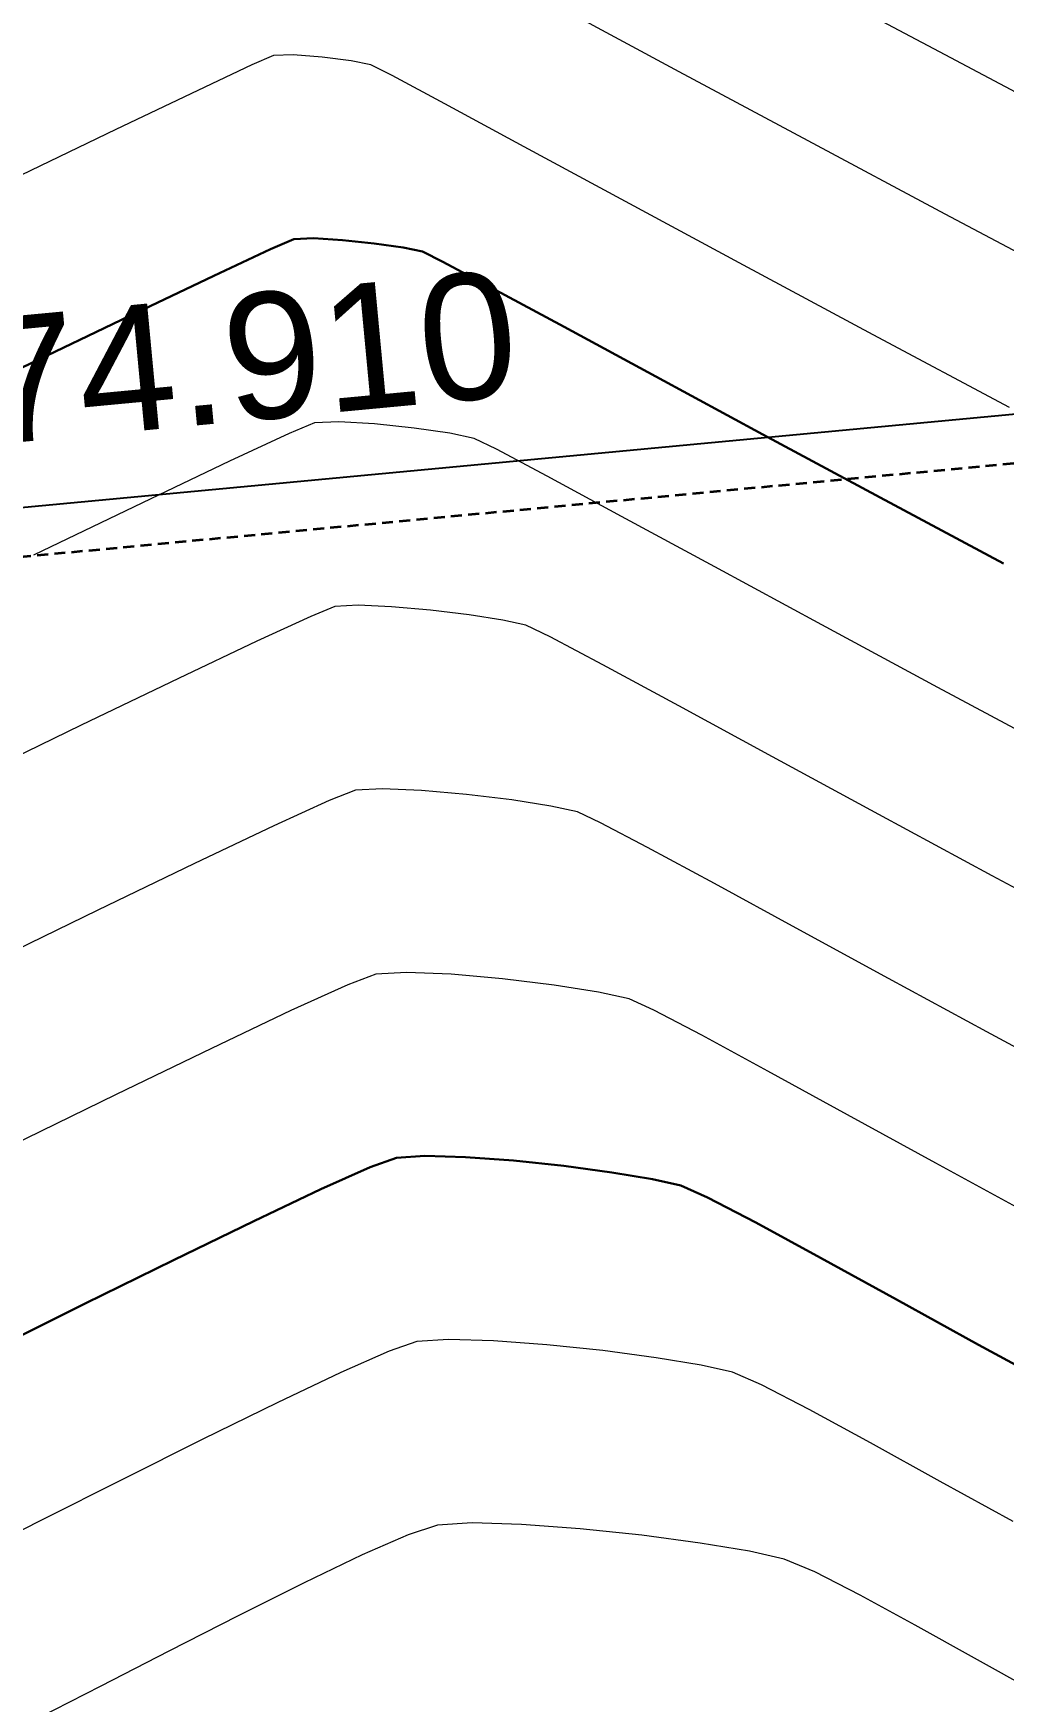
# Model space of a CAD drawing. Header units: millimetres. Extents: x 736950 to 740938, y 8500595 to 8502163.
# Drawn here: x 737851.69 to 737867.09, y 8501202.49 to 8501228.97 of the extents above; entities that cross this region are included whole.
import ezdxf

# ---------------------------------------------------------------- set-up
doc = ezdxf.new("R2010")
doc.units = ezdxf.units.MM
doc.linetypes.add('DASHED', pattern=[0.75, 0.5, -0.25])
for name, color, linetype, lineweight in [('CONT-MJR', 80, 'Continuous', 30), ('CONT-MNR', 96, 'Continuous', 15), ('COTAS', 40, 'Continuous', 5), ('PERIMETRO', 7, 'Continuous', 35), ('pista', 251, 'Continuous', 5)]:
    doc.layers.add(name, color=color, linetype=linetype, lineweight=lineweight)
doc.styles.add('COTAS', font='arial.ttf')
doc.dimstyles.new('Copy of GenDist', dxfattribs={"dimtxt": 2, "dimasz": 2, "dimexe": 0.18, "dimexo": 0.0625, "dimgap": 1, "dimtad": 2, "dimdec": 3, "dimzin": 1, "dimdsep": 46, "dimtxsty": 'COTAS', "dimcen": 0.09, "dimadec": 3, "dimazin": 0, "dimtfac": 1, "dimtdec": 3, "dimtofl": 0, "dimtmove": 0, "dimatfit": 3, "dimfxl": 1, "dimtolj": 1, "dimtzin": 0, "dimarcsym": 0})

# ---------------------------------------------------------------- blocks, each defined once
blk = doc.blocks.new('*D154')
at = {"layer": 'COTAS', "color": 0, "lineweight": -2, "transparency": 16777216}
for p, q in [((737892.6454692353, 8501224.602372762), (737892.5613406893, 8501225.495133976)), ((737819.9893568559, 8501218.475581242), (737890.5870493695, 8501225.128290977)), ((737818.0654194364, 8501217.574389188), (737817.9812908905, 8501218.467150401))]:
    blk.add_line(p, q, dxfattribs=at)
at = {"layer": 'COTAS', "color": 0, "transparency": 16777216}
for points in [[(737890.5557765495, 8501225.460154086), (737890.6183221894, 8501224.79642787), (737892.578228012, 8501225.315927897)], [(737819.9580840359, 8501218.80744435), (737820.0206296758, 8501218.143718135), (737817.9981782131, 8501218.287944322)]]:
    blk.add_solid(points, dxfattribs=at)
at = {"layer": 'Defpoints', "color": 0, "transparency": 16777216}
for p in [(737892.578228012, 8501225.315927897), (737892.651332889, 8501224.54014843), (737818.0712830902, 8501217.512164855)]:
    blk.add_point(p, dxfattribs=at)
at = {"layer": 'COTAS', "color": 0, "transparency": 16777216, "insert": (737855.0985823105, 8501223.81416746), "char_height": 2, "attachment_point": 5, "rotation": 5.383318807571368, "style": 'COTAS'}
blk.add_mtext('\\A1;74.910', dxfattribs=at)

msp = doc.modelspace()

# ---------------------------------------------------------------- hatches: boundary and pattern name
at = {"layer": 'pista'}
h = msp.add_hatch(dxfattribs=at)
h.set_pattern_fill('HONEY', color=256, scale=3, angle=9.94991650582834, style=0)
h.set_pattern_definition([(9.94991650582834, (1479841.21072825, -18.49207214638591), (0.4979252195647159, 0.4170677100899267), [0.375, -0.75]), (129.9499165058283, (1479841.21072825, -18.49207214638591), (-0.6101538418184378, 0.222682034283025), [0.3749999999999999, -0.7499999999999998]), (69.94991650582834, (1479841.21072825, -18.49207214638591), (-0.112228622253722, 0.6397497443729518), [-0.75, 0.375])])
h.paths.add_polyline_path([(737744.7999806425, 8501250.923935566), (737743.4751223363, 8501250.754223157), (737756.465848178, 8501242.026572531), (737763.5739612179, 8501242.006896213), (737770.002546867, 8501243.455222024), (737769.8468594846, 8501244.342704736), (737763.4750639071, 8501242.907173423), (737756.7405500773, 8501242.925815564)])
h.paths.add_polyline_path([(737794.2809870465, 8501256.017245878), (737809.7820272583, 8501263.709828075), (737823.391616501, 8501273.483615467), (737837.0791595323, 8501280.557800073), (737851.5530432165, 8501285.77819753), (737870.8510758049, 8501293.050216693, -0.9976846880626209), (737871.0089264096, 8501292.63424804), (737865.2748787645, 8501289.581801567, 0.7845063948290762), (737866.1540430214, 8501286.121818589), (737883.2588851704, 8501291.348365877), (737897.4188924351, 8501296.516943583), (737903.2981396064, 8501301.44146652, -0.5512150924587264), (737904.1219025984, 8501301.177325813), (737906.855912117, 8501297.98174819, 0.5618964424650519), (737910.2738656431, 8501298.536066804), (737914.22079628, 8501308.558674501), (737925.6412323939, 8501300.72656757, 0.340189525830376), (737928.7023693406, 8501300.894137181), (737936.9171069289, 8501306.117412793, -0.358727273887905), (737938.1716059428, 8501305.962964654), (737943.1732157968, 8501301.051021611, 0.3417074120720416), (737946.0555081918, 8501300.709858142), (737955.8779356404, 8501307.072689936), (737971.8320576148, 8501314.464803053), (737988.5677626224, 8501323.411181662), (738023.1375471824, 8501336.282937778), (738044.4246208373, 8501357.728329657), (738061.4456776979, 8501362.208386911), (738078.9085143938, 8501363.070318012), (738112.0997810266, 8501372.051506756), (738118.6561313582, 8501373.365123207), (738128.3493353954, 8501376.976906104), (738155.2251721952, 8501366.826195797), (738176.6167526407, 8501363.543890122), (738193.8053773039, 8501353.328603027), (738204.7313956148, 8501340.877429372), (738207.705198212, 8501335.751671141), (738214.35685511, 8501331.742925933), (738229.9282901662, 8501313.374534177), (738233.5603594936, 8501308.186787868), (738234.53883727, 8501308.358438132), (738230.6417003467, 8501313.924784988), (738214.9478837823, 8501332.43754055), (738208.3676942562, 8501336.403214611), (738205.4657963786, 8501341.405035153), (738194.387784551, 8501354.029418997), (738176.9261677533, 8501364.406946706), (738155.4549153853, 8501367.70147717), (738128.3514754312, 8501377.93815071), (738118.4090486554, 8501374.233504975), (738111.8936108743, 8501372.928085677), (738078.7671659255, 8501363.964436961), (738061.3074614278, 8501363.102660457), (738043.958527311, 8501358.536303693), (738022.6381405202, 8501337.057350922), (737988.196920163, 8501324.233464561), (737971.4304040315, 8501315.270615296), (737955.4419368334, 8501307.862588815), (737945.5806043665, 8501301.47455489, -0.3391433520832071), (737943.8038299843, 8501301.693147572), (737938.8116631231, 8501306.59581691, 0.3560082385246841), (737936.4342009705, 8501306.876887502), (737928.158540546, 8501301.61487459, -0.3502196171718997), (737926.1502499409, 8501301.468794718), (737914.5128481541, 8501309.44969617, 0.4302069892023044), (737913.4330382891, 8501309.014522241), (737909.4507249827, 8501298.90206584, -0.5704007069138802), (737907.5397775185, 8501298.566836312), (737904.9064502402, 8501301.644734057, 0.4931454261128044), (737902.7202336333, 8501302.131411942), (737896.9620044216, 8501297.308254998), (737882.9728831241, 8501292.20205278), (737866.0373022418, 8501287.027224885, -0.7384715771871906), (737865.6977918843, 8501288.787355538), (737871.5108758068, 8501291.881875956, 0.9119586051647783), (737870.5337161538, 8501293.892406015), (737851.2416702455, 8501286.62264278), (737836.7183275839, 8501281.384406622), (737822.9200107896, 8501274.252970394), (737809.3164408724, 8501264.483505804), (737793.8201376351, 8501256.79327439), (737778.9884914039, 8501246.402265295), (737769.846859484, 8501244.34270474), (737770.0025468671, 8501243.455222024), (737779.3594973255, 8501245.563292695)])
h.paths.add_polyline_path([(738260.5182952256, 8501271.251537092), (738234.538837269, 8501308.358438132), (738233.56035949, 8501308.186787868), (738259.6897886079, 8501270.86568047), (738269.3749442189, 8501234.589470252), (738274.5057655985, 8501215.583008338), (738279.7983711922, 8501189.602392923), (738280.7089290785, 8501189.641305126), (738275.382018582, 8501215.790318219), (738270.2441657205, 8501234.822827347)])

# ---------------------------------------------------------------- linework, layer by layer
at = {"layer": 'CONT-MJR', "extrusion": (0.4240540710340795, -0.9056368725043298, 0), "elevation": -7386132.706267555}
msp.add_lwpolyline([(4273208.407389282, 3605.000000000004), (4273207.412330714, 3605.000000000004)], dxfattribs=at)
at = {"layer": 'CONT-MJR'}
for points, elevation in [([(737855.8238420244, 8501225.704688117), (737855.4543365178, 8501225.545536567)], 3605), ([(737856.1361585323, 8501225.71729195), (737855.8238420244, 8501225.704688117)], 3605), ([(737856.5936309574, 8501225.690190826), (737856.1361585323, 8501225.71729195)], 3605), ([(737857.0993304766, 8501225.636852369), (737856.5936309574, 8501225.690190826)], 3605), ([(737857.8676955085, 8501225.50533392), (737857.5563282678, 8501225.570744196)], 3605), ([(737854.5531747867, 8501225.12357793), (737853.2091437213, 8501224.482471732)], 3605), ([(737860.1124989918, 8501224.312094515), (737858.961643978, 8501224.933177086)], 3605), ([(737859.3106852814, 8501211.07560038), (737858.5484256375, 8501211.132789679)], 3610), ([(737860.8734156629, 8501210.889860366), (737860.1116909253, 8501210.991010169)], 3610), ([(737861.517832587, 8501210.782992296), (737860.8734156629, 8501210.889860366)], 3610), ([(737861.9669147915, 8501210.681247277), (737861.517832587, 8501210.782992296)], 3610), ([(737868.0127721663, 8501207.437498292), (737866.6924323391, 8501208.154489493)], 3610)]:
    msp.add_lwpolyline(points, dxfattribs=dict(at, elevation=elevation))
at = {"layer": 'CONT-MJR', "extrusion": (-0.1431673451404587, -0.9896984951415421, 0), "elevation": -8519287.26165568}
msp.add_lwpolyline([(-486841.3822767258, 3605.000000000013), (-486841.8440312836, 3605.000000000013)], dxfattribs=at)
at = {"layer": 'CONT-MJR', "extrusion": (-0.4464468858960739, -0.8948101352095305, 0), "elevation": -7936397.091141137}
msp.add_lwpolyline([(-3135102.594829152, 3605.00000000001), (-3135102.954798574, 3605.00000000001)], dxfattribs=at)
at = {"layer": 'CONT-MJR', "extrusion": (-0.4704096484819458, -0.8824481642652402, 0), "elevation": -7848986.311064212}
msp.add_lwpolyline([(-3347935.946292402, 3605), (-3347936.82095475, 3605)], dxfattribs=at)
at = {"layer": 'CONT-MJR', "extrusion": (0.4333778419074605, -0.9012123202351554, 0), "elevation": -7341639.009265061}
msp.add_lwpolyline([(4349204.722389837, 3605.000000000003), (4349202.838135179, 3605.000000000003)], dxfattribs=at)
at = {"layer": 'CONT-MJR', "extrusion": (0.4759291095882823, 0.8794836454684674, 0), "elevation": 7827856.855288403}
msp.add_lwpolyline([(3397042.55659554, 3605), (3397044.215679014, 3605)], dxfattribs=at)
at = {"layer": 'CONT-MJR', "extrusion": (0.4754732180054756, 0.8797301966850504, 0), "elevation": 7829616.45741054}
msp.add_lwpolyline([(3392983.071032376, 3605.000000000006), (3392984.999679923, 3605.000000000006)], dxfattribs=at)
at = {"layer": 'CONT-MJR', "extrusion": (-0.474061301155787, -0.8804918413855305, 0), "elevation": -7835049.566974277}
msp.add_lwpolyline([(-3380415.945499107, 3605), (-3380418.06194476, 3605)], dxfattribs=at)
at = {"layer": 'CONT-MJR', "extrusion": (-0.4717775009361858, -0.8817176359869454, 0), "elevation": -7843785.181969495}
msp.add_lwpolyline([(-3360094.160153124, 3605.000000000013), (-3360096.382642079, 3605.000000000013)], dxfattribs=at)
at = {"layer": 'CONT-MJR', "extrusion": (0.407504376991812, -0.9132032537899301, 0), "elevation": -7462653.548599534}
msp.add_lwpolyline([(4138094.125895058, 3610.00000000001), (4138093.269678541, 3610.00000000001)], dxfattribs=at)
at = {"layer": 'CONT-MJR', "extrusion": (0.3392734415047093, -0.9406877972470733, 0), "elevation": -7746650.126745059}
msp.add_lwpolyline([(3578328.655624686, 3610.000000000013), (3578328.212307144, 3610.000000000013)], dxfattribs=at)
at = {"layer": 'CONT-MJR', "extrusion": (0.06671889947987134, -0.9977718118148031, 0), "elevation": -8433039.786231983}
msp.add_lwpolyline([(1303405.268967103, 3610.000000000003), (1303404.817273721, 3610.000000000003)], dxfattribs=at)
at = {"layer": 'CONT-MJR', "extrusion": (-0.02934051312403205, -0.9995694744686927, 0), "elevation": -8519200.292773742}
msp.add_lwpolyline([(488110.9846702641, 3610), (488110.3389055084, 3610)], dxfattribs=at)
at = {"layer": 'CONT-MJR', "extrusion": (-0.1050210167816314, -0.994470002581351, 0), "elevation": -8531690.135346888}
msp.add_lwpolyline([(-159026.0749731172, 3610.000000000006), (-159026.8804329524, 3610.000000000006)], dxfattribs=at)
at = {"layer": 'CONT-MJR', "extrusion": (0.427694407979176, -0.9039233891117887, 0), "elevation": -7368866.123805439}
msp.add_lwpolyline([(4302885.769389717, 3610), (4302884.588068569, 3610)], dxfattribs=at)
at = {"layer": 'CONT-MJR', "extrusion": (-0.4071381979670372, -0.9133665681182741, 0), "elevation": -8065133.416339352}
msp.add_lwpolyline([(-2787228.679307247, 3610.000000000013), (-2787229.144835185, 3610.000000000013)], dxfattribs=at)
at = {"layer": 'CONT-MJR', "extrusion": (-0.4627195528259348, -0.8865047182235224, 0), "elevation": -7877786.567640292}
msp.add_lwpolyline([(-3279556.961044956, 3610), (-3279557.825197239, 3610)], dxfattribs=at)
at = {"layer": 'CONT-MJR', "extrusion": (0.4370277123998624, -0.8994480410754938, 0), "elevation": -7323933.622737323}
msp.add_lwpolyline([(4378926.811279581, 3610), (4378925.393970662, 3610)], dxfattribs=at)
at = {"layer": 'CONT-MJR', "extrusion": (0.4776091140248417, 0.8785724410658496, 0), "elevation": 7821339.071666371}
msp.add_lwpolyline([(3411988.016212143, 3610.00000000001), (3411989.184047551, 3610.00000000001)], dxfattribs=at)
at = {"layer": 'CONT-MJR', "extrusion": (0.4420811158004658, -0.8969750760487247, 0), "elevation": -7299181.755502913}
msp.add_lwpolyline([(4420060.748039205, 3610.000000000009), (4420059.184098929, 3610.000000000009)], dxfattribs=at)
at = {"layer": 'CONT-MJR', "extrusion": (-0.4821861904592367, -0.8760687631290187, 0), "elevation": -7803432.041688859}
msp.add_lwpolyline([(-3452744.700785623, 3610), (-3452746.076312849, 3610)], dxfattribs=at)
at = {"layer": 'CONT-MJR', "extrusion": (-0.4817102314532384, -0.8763305614397272, 0), "elevation": -7805306.450132985}
msp.add_lwpolyline([(-3448503.814884385, 3610.000000000003), (-3448505.301949238, 3610.000000000003)], dxfattribs=at)
at = {"layer": 'CONT-MJR', "extrusion": (0.4448722406165569, -0.8955940428167242, 0), "elevation": -7285381.865183911}
msp.add_lwpolyline([(4442768.1201311, 3610.00000000001), (4442766.4989915, 3610.00000000001)], dxfattribs=at)
at = {"layer": 'CONT-MNR', "extrusion": (0.4700786876919629, 0.8826245109772343, 0), "elevation": 7850247.917926082}
msp.add_lwpolyline([(3344987.636543232, 3602.000000000006), (3344990.318708044, 3602.000000000006)], dxfattribs=at)
at = {"layer": 'CONT-MNR'}
for points, elevation in [([(737861.9421986466, 8501228.359855797), (737860.1037027793, 8501229.35013793)], 3603), ([(737857.0478516523, 8501228.470151246), (737856.732621397, 8501228.532627076)], 3604), ([(737852.9989189404, 8501227.44487683), (737851.3393580003, 8501226.64704616)], 3604), ([(737866.1633766325, 8501226.100995792), (737863.9858661357, 8501227.26325634)], 3603), ([(737865.0186669145, 8501224.186603663), (737862.9597471339, 8501225.291985014)], 3604), ([(737856.5373522509, 8501222.803721724), (737856.1495240147, 8501222.788070545)], 3606), ([(737857.1054321283, 8501222.770068107), (737856.5373522509, 8501222.803721724)], 3606), ([(737855.7472305294, 8501222.619143784), (737854.804009582, 8501222.180143563)], 3606), ([(737862.5054645707, 8501220.499959469), (737861.0256692403, 8501221.30230594)], 3606), ([(737856.0917008637, 8501219.716435352), (737855.2350152757, 8501219.322169857)], 3607), ([(737856.4752060049, 8501219.871452976), (737856.0917008637, 8501219.716435352)], 3607), ([(737857.9923948429, 8501219.813996846), (737857.3759532241, 8501219.868659053)], 3607), ([(737859.1413272179, 8501219.655954449), (737858.6085919663, 8501219.739241144)], 3607), ([(737859.8905349761, 8501219.391342716), (737859.5073832216, 8501219.575699264)], 3607), ([(737860.7279955646, 8501218.947286528), (737859.8905349761, 8501219.391342716)], 3607), ([(737853.9908173718, 8501218.731594272), (737852.4447752829, 8501217.987646379)], 3607), ([(737863.4237387213, 8501217.484844344), (737861.9342388563, 8501218.294722978)], 3607), ([(737856.8008879952, 8501216.954835404), (737856.3864696985, 8501216.792047651)], 3608), ([(737858.5653370738, 8501216.8880155), (737857.848432349, 8501216.95158615)], 3608), ([(737859.2819574568, 8501216.801076664), (737858.5653370738, 8501216.8880155)], 3608), ([(737860.3272270785, 8501216.610881934), (737859.9015139687, 8501216.704216516)], 3608), ([(737855.5033751525, 8501216.388285697), (737854.2444884506, 8501215.79077209)], 3608), ([(737854.2444884506, 8501215.79077209), (737852.7026936865, 8501215.046729388)], 3608), ([(737868.736516449, 8501214.623240765), (737866.9104036478, 8501215.59791096)], 3607), ([(737857.6135611393, 8501214.065018222), (737857.1265699852, 8501214.038217835)], 3609), ([(737859.9553229474, 8501213.862912184), (737859.1382793045, 8501213.962034151)], 3609), ([(737861.5403207799, 8501213.466204507), (737861.147070935, 8501213.646064606)], 3609), ([(737854.5168265224, 8501212.858717155), (737853.0003760088, 8501212.123349058)], 3609), ([(737863.3499389618, 8501212.497010628), (737862.3001565342, 8501213.067105902)], 3609), ([(737867.4725739198, 8501210.243163187), (737866.0127868906, 8501211.036797432)], 3609), ([(737857.7779339659, 8501208.204982692), (737857.3360466899, 8501208.052279122)], 3611), ([(737858.2779517707, 8501208.238417828), (737857.7779339659, 8501208.204982692)], 3611), ([(737862.288521211, 8501207.829311684), (737861.5735682839, 8501207.94787722)], 3611), ([(737856.5703103316, 8501207.713642858), (737855.5581010947, 8501207.232473286)], 3611), ([(737863.2450351054, 8501207.51838975), (737862.7867586481, 8501207.71642995)], 3611), ([(737864.9768989374, 8501206.596664678), (737864.0028118494, 8501207.126491604)], 3611), ([(737853.103768799, 8501206.016131768), (737851.8163981471, 8501205.367758604)], 3611), ([(737867.2412443782, 8501205.346941145), (737866.0841064279, 8501205.984838134)], 3611), ([(737851.8163981471, 8501205.367758604), (737850.5920594309, 8501204.750449685)], 3611), ([(737858.103615956, 8501205.288365122), (737857.6379488484, 8501205.135519551)], 3612), ([(737858.6529646411, 8501205.325098911), (737858.103615956, 8501205.288365122)], 3612), ([(737859.4397575823, 8501205.30200406), (737858.6529646411, 8501205.325098911)], 3612), ([(737860.3688866749, 8501205.232295213), (737859.4397575823, 8501205.30200406)], 3612), ([(737857.6379488484, 8501205.135519551), (737856.9083708547, 8501204.816170283)], 3612), ([(737862.273720905, 8501205.005894076), (737861.3452438172, 8501205.129187003)], 3612), ([(737863.6066025046, 8501204.751612622), (737863.0592098352, 8501204.875631068)], 3612), ([(737855.9851946377, 8501204.373308176), (737854.9387328587, 8501203.849924093)], 3612), ([(737864.8148430799, 8501204.180130923), (737864.0953335707, 8501204.548295667)], 3612)]:
    msp.add_lwpolyline(points, dxfattribs=dict(at, elevation=elevation))
at = {"layer": 'CONT-MNR', "extrusion": (0.4262997222405205, -0.9045819735201754, 0), "elevation": -7375510.578678252}
msp.add_lwpolyline([(4291521.811652692, 3604.000000000013), (4291520.861070609, 3604.000000000013)], dxfattribs=at)
at = {"layer": 'CONT-MNR', "extrusion": (0.4042605865103155, -0.9146438531987933, 0), "elevation": -7477310.606668863}
msp.add_lwpolyline([(4111586.664448328, 3604), (4111586.293328004, 3604)], dxfattribs=at)
at = {"layer": 'CONT-MNR', "extrusion": (0.02164429959731667, -0.9997657347073571, 0), "elevation": -8483266.713033192}
msp.add_lwpolyline([(921686.0995984334, 3604.00000000001), (921685.7834506546, 3604.00000000001)], dxfattribs=at)
at = {"layer": 'CONT-MNR', "extrusion": (-0.07858246927419374, -0.9969076163430444, 0), "elevation": -8532922.099525569}
msp.add_lwpolyline([(67527.00426749466, 3604.000000000013), (67526.54350825108, 3604.000000000013)], dxfattribs=at)
at = {"layer": 'CONT-MNR', "extrusion": (-0.1281437438628685, -0.9917556054335199, 0), "elevation": -8525692.774456816}
msp.add_lwpolyline([(-357605.7010205413, 3604.00000000001), (-357606.1638898653, 3604.00000000001)], dxfattribs=at)
at = {"layer": 'CONT-MNR', "extrusion": (-0.4549524519100152, -0.8905157306308886, 0), "elevation": -7906167.555436048}
msp.add_lwpolyline([(-3210581.053648821, 3604.00000000001), (-3210581.428673774, 3604.00000000001)], dxfattribs=at)
at = {"layer": 'CONT-MNR', "extrusion": (-0.467530056400871, -0.8839771752493379, 0), "elevation": -7859866.677370263}
msp.add_lwpolyline([(-3322320.298746798, 3602.000000000013), (-3322323.054053368, 3602.000000000013)], dxfattribs=at)
at = {"layer": 'CONT-MNR', "extrusion": (-0.4722866987151098, -0.881444992167284, 0), "elevation": -7841845.338874978}
msp.add_lwpolyline([(-3364635.404455674, 3604.00000000001), (-3364636.354473283, 3604.00000000001)], dxfattribs=at)
at = {"layer": 'CONT-MNR', "extrusion": (-0.4728168308873977, -0.8811607369995544, 0), "elevation": -7839822.192114831}
msp.add_lwpolyline([(-3369346.559675176, 3603.000000000003), (-3369348.878965407, 3603.000000000003)], dxfattribs=at)
at = {"layer": 'CONT-MNR', "extrusion": (0.4311540378313211, -0.9022783360259448, 0), "elevation": -7352345.053331709}
msp.add_lwpolyline([(4331088.756184468, 3604.000000000003), (4331087.315477425, 3604.000000000003)], dxfattribs=at)
at = {"layer": 'CONT-MNR', "extrusion": (-0.4751093544909337, -0.879926759040324, 0), "elevation": -7831021.212896152}
msp.add_lwpolyline([(-3389750.251391859, 3604.00000000001), (-3389751.685141873, 3604.00000000001)], dxfattribs=at)
at = {"layer": 'CONT-MNR', "extrusion": (0.4753966055126626, 0.8797715996024411, 0), "elevation": 7829914.118156947}
msp.add_lwpolyline([(3392304.897304883, 3604), (3392306.723444573, 3604)], dxfattribs=at)
at = {"layer": 'CONT-MNR', "extrusion": (-0.4745896008694581, -0.8802071976225646, 0), "elevation": -7833021.778178951}
msp.add_lwpolyline([(-3385120.830195996, 3604), (-3385122.957377828, 3604)], dxfattribs=at)
at = {"layer": 'CONT-MNR', "extrusion": (-0.4683097158281637, -0.8835643779945775, 0), "elevation": -7856930.445407751}
msp.add_lwpolyline([(-3329251.986647066, 3603.000000000013), (-3329254.521861192, 3603.000000000013)], dxfattribs=at)
at = {"layer": 'CONT-MNR', "extrusion": (-0.4706926548666861, -0.8822972428011723, 0), "elevation": -7847914.304844639}
msp.add_lwpolyline([(-3350445.055227176, 3604), (-3350447.510480109, 3604)], dxfattribs=at)
at = {"layer": 'CONT-MNR', "extrusion": (0.3871613693708373, -0.9220119706744041, 0), "elevation": -7552559.778722673}
msp.add_lwpolyline([(3971657.258452827, 3606.00000000001), (3971656.822131502, 3606.00000000001)], dxfattribs=at)
at = {"layer": 'CONT-MNR', "extrusion": (-0.1048927580009102, -0.9944835389884352, 0), "elevation": -8531721.972905757}
msp.add_lwpolyline([(-157929.3258040081, 3606), (-157929.9572546758, 3606)], dxfattribs=at)
at = {"layer": 'CONT-MNR', "extrusion": (-0.1431673442447839, -0.9896984952711081, 0), "elevation": -8519284.450069873}
msp.add_lwpolyline([(-486840.2154744033, 3606), (-486840.788871746, 3606)], dxfattribs=at)
at = {"layer": 'CONT-MNR', "extrusion": (-0.2055869406516559, -0.9786388556732727, 0), "elevation": -8471320.809079453}
msp.add_lwpolyline([(-1025643.152281597, 3606.00000000001), (-1025643.547370605, 3606.00000000001)], dxfattribs=at)
at = {"layer": 'CONT-MNR', "extrusion": (-0.4399168480483487, -0.8980385107573096, 0), "elevation": -7959021.698029413}
msp.add_lwpolyline([(-3077205.116391199, 3606.000000000013), (-3077205.507674444, 3606.000000000013)], dxfattribs=at)
at = {"layer": 'CONT-MNR', "extrusion": (-0.469314451601913, -0.883031112428999, 0), "elevation": -7853131.755174296}
msp.add_lwpolyline([(-3338193.113828909, 3606.000000000006), (-3338194.025804974, 3606.000000000006)], dxfattribs=at)
at = {"layer": 'CONT-MNR', "extrusion": (-0.4301474475096633, 0.9027586462620681, 0), "elevation": 7357165.466342011}
msp.add_lwpolyline([(-4322883.825506944, 3606.000000000011), (-4322882.290359085, 3606.000000000011)], dxfattribs=at)
at = {"layer": 'CONT-MNR', "extrusion": (0.4752053260514601, 0.8798749332105816, 0), "elevation": 7830647.01485863}
msp.add_lwpolyline([(3390600.220118498, 3606), (3390601.562853889, 3606)], dxfattribs=at)
at = {"layer": 'CONT-MNR', "extrusion": (0.433760645010018, -0.9010281365420799, 0), "elevation": -7339788.009744156}
msp.add_lwpolyline([(4352322.020192382, 3606.000000000006), (4352320.099903123, 3606.000000000006)], dxfattribs=at)
at = {"layer": 'CONT-MNR', "extrusion": (0.476196512518519, 0.8793388888620816, 0), "elevation": 7826821.340226321}
msp.add_lwpolyline([(3399418.424850269, 3606.000000000013), (3399420.358543435, 3606.000000000013)], dxfattribs=at)
at = {"layer": 'CONT-MNR', "extrusion": (0.05494944877966355, -0.998489137686941, 0), "elevation": -8447830.8921431}
msp.add_lwpolyline([(1203879.389390462, 3607.000000000006), (1203879.021556234, 3607.000000000006)], dxfattribs=at)
at = {"layer": 'CONT-MNR', "extrusion": (-0.04308564773837211, -0.9990713823140791, 0), "elevation": -8525116.548518594}
msp.add_lwpolyline([(370891.6239367322, 3607.000000000001), (370891.0899721456, 3607.000000000001)], dxfattribs=at)
at = {"layer": 'CONT-MNR', "extrusion": (-0.120434795126223, -0.9927212398870615, 0), "elevation": -8528205.250449726}
msp.add_lwpolyline([(-291354.744835751, 3607), (-291355.3655509115, 3607)], dxfattribs=at)
at = {"layer": 'CONT-MNR', "extrusion": (-0.2141563461269464, -0.9767993956865225, 0), "elevation": -8462003.4401977}
msp.add_lwpolyline([(-1099849.401041138, 3607), (-1099849.775791579, 3607)], dxfattribs=at)
at = {"layer": 'CONT-MNR', "extrusion": (0.4744753221656096, 0.8802688047726336, 0), "elevation": 7833456.754819219}
msp.add_lwpolyline([(3384097.96218833, 3606.000000000006), (3384100.056057853, 3606.000000000006)], dxfattribs=at)
at = {"layer": 'CONT-MNR', "extrusion": (0.4288089178920559, -0.9033952135894036, 0), "elevation": -7363561.940434113}
msp.add_lwpolyline([(4311973.545937375, 3607), (4311972.16869087, 3607)], dxfattribs=at)
at = {"layer": 'CONT-MNR', "extrusion": (-0.4758218029230774, -0.8795417055848075, 0), "elevation": -7828266.834347261}
msp.add_lwpolyline([(-3396084.671911188, 3607.00000000001), (-3396086.043356437, 3607.00000000001)], dxfattribs=at)
at = {"layer": 'CONT-MNR', "extrusion": (-0.4715458915159256, -0.8818415232877453, 0), "elevation": -7844665.251270575}
msp.add_lwpolyline([(-3358031.612443519, 3606.000000000013), (-3358033.776306916, 3606.000000000013)], dxfattribs=at)
at = {"layer": 'CONT-MNR', "extrusion": (0.4362626037228697, -0.8998193933189829, 0), "elevation": -7327663.38339544}
msp.add_lwpolyline([(4372697.433322928, 3607), (4372695.474909767, 3607)], dxfattribs=at)
at = {"layer": 'CONT-MNR', "extrusion": (0.4771226028164447, 0.8788367435887404, 0), "elevation": 7823233.608177548}
msp.add_lwpolyline([(3407659.605100852, 3607.000000000013), (3407661.524945829, 3607.000000000013)], dxfattribs=at)
at = {"layer": 'CONT-MNR', "extrusion": (0.05494945174803149, -0.998489137523584, 0), "elevation": -8447827.958457118}
msp.add_lwpolyline([(1203879.639374977, 3608.000000000003), (1203879.21159384, 3608.000000000003)], dxfattribs=at)
at = {"layer": 'CONT-MNR', "extrusion": (-0.04308565009539028, -0.9990713822124312, 0), "elevation": -8525113.655386627}
msp.add_lwpolyline([(370892.2015485565, 3608.00000000001), (370891.5805623612, 3608.00000000001)], dxfattribs=at)
at = {"layer": 'CONT-MNR', "extrusion": (0.1544616294717739, 0.9879987879653116, 0), "elevation": 8513162.842706123}
msp.add_lwpolyline([(584107.0962419424, 3608.000000000013), (584107.723324201, 3608.000000000013)], dxfattribs=at)
at = {"layer": 'CONT-MNR', "extrusion": (0.41581222613411, -0.9094504893601387, 0), "elevation": -7424626.065059132}
msp.add_lwpolyline([(4205953.730902381, 3608), (4205952.759882457, 3608)], dxfattribs=at)
at = {"layer": 'CONT-MNR', "extrusion": (-0.4231253560213412, -0.9060711523339728, 0), "elevation": -8014914.544514491}
msp.add_lwpolyline([(-2928525.946181322, 3608), (-2928526.348141798, 3608)], dxfattribs=at)
at = {"layer": 'CONT-MNR', "extrusion": (-0.4748600699052837, -0.880061312642221, 0), "elevation": -7831974.490807123}
msp.add_lwpolyline([(-3387519.711378792, 3607.00000000001), (-3387521.756048403, 3607.00000000001)], dxfattribs=at)
at = {"layer": 'CONT-MNR', "extrusion": (0.4658012703635747, 0.8848893583537324, 0), "elevation": 7866332.408948033}
msp.add_lwpolyline([(3306951.498745544, 3608.000000000013), (3306952.343965814, 3608.000000000013)], dxfattribs=at)
at = {"layer": 'CONT-MNR', "extrusion": (-0.4758424266259262, -0.879530548089576, 0), "elevation": -7828184.987149597}
msp.add_lwpolyline([(-3396266.392427695, 3608.000000000004), (-3396267.596949218, 3608.000000000004)], dxfattribs=at)
at = {"layer": 'CONT-MNR', "extrusion": (0.4788988801089773, 0.8778700716110371, 0), "elevation": 7816324.161220519}
msp.add_lwpolyline([(3423473.686059476, 3608.000000000003), (3423475.165396777, 3608.000000000003)], dxfattribs=at)
at = {"layer": 'CONT-MNR', "extrusion": (0.4378194991509156, -0.8990628933301837, 0), "elevation": -7320080.695994119}
msp.add_lwpolyline([(4385373.699668568, 3608.000000000003), (4385371.773419863, 3608.000000000003)], dxfattribs=at)
at = {"layer": 'CONT-MNR', "extrusion": (-0.4789039980165423, -0.8778672796520963, 0), "elevation": -7816304.202496657}
msp.add_lwpolyline([(-3423517.58498011, 3608.000000000013), (-3423519.254576263, 3608.000000000013)], dxfattribs=at)
at = {"layer": 'CONT-MNR', "extrusion": (0.3561544551966912, -0.9344270993734867, 0), "elevation": -7680973.67195853}
msp.add_lwpolyline([(3717218.948824784, 3609.000000000004), (3717218.470589544, 3609.000000000004)], dxfattribs=at)
at = {"layer": 'CONT-MNR', "extrusion": (-0.04308564927079619, -0.9990713822479923, 0), "elevation": -8525110.761073515}
msp.add_lwpolyline([(370892.8063092004, 3609), (370892.0983013976, 3609)], dxfattribs=at)
at = {"layer": 'CONT-MNR', "extrusion": (-0.08832720021960838, -0.9960915147220988, 0), "elevation": -8533160.124259925}
msp.add_lwpolyline([(-15913.20103414566, 3609.000000000006), (-15914.02160918142, 3609.000000000006)], dxfattribs=at)
at = {"layer": 'CONT-MNR', "extrusion": (-0.4768401972443309, -0.8789900035222175, 0), "elevation": -7824325.911441373}
msp.add_lwpolyline([(-3405142.578793039, 3608.000000000013), (-3405144.354088701, 3608.000000000013)], dxfattribs=at)
at = {"layer": 'CONT-MNR', "extrusion": (-0.4137038325637257, 0.9104115217428244, 0), "elevation": 7434348.917856807}
msp.add_lwpolyline([(-4188737.981179246, 3609.000000000011), (-4188736.989131912, 3609.000000000011)], dxfattribs=at)
at = {"layer": 'CONT-MNR', "extrusion": (-0.1544616273038111, -0.9879987883042461, 0), "elevation": -8513160.045093998}
msp.add_lwpolyline([(-584105.8705677008, 3609), (-584106.5855258367, 3609)], dxfattribs=at)
at = {"layer": 'CONT-MNR', "extrusion": (-0.214156346539661, -0.9767993955960379, 0), "elevation": -8461997.99881898}
msp.add_lwpolyline([(-1099846.533101619, 3609.00000000001), (-1099847.030000182, 3609.00000000001)], dxfattribs=at)
at = {"layer": 'CONT-MNR', "extrusion": (0.4292940708046096, -0.9031647694479712, 0), "elevation": -7361239.382381384}
msp.add_lwpolyline([(4315925.874228823, 3609), (4315924.479470951, 3609)], dxfattribs=at)
at = {"layer": 'CONT-MNR', "extrusion": (-0.4650027145047693, -0.8853092541610508, 0), "elevation": -7869310.572407232}
msp.add_lwpolyline([(-3299850.830162523, 3609.000000000006), (-3299851.688434083, 3609.000000000006)], dxfattribs=at)
at = {"layer": 'CONT-MNR', "extrusion": (0.472773623266223, 0.8811839201572664, 0), "elevation": 7839976.274297947}
msp.add_lwpolyline([(3368951.151975954, 3608.000000000013), (3368952.948440721, 3608.000000000013)], dxfattribs=at)
at = {"layer": 'CONT-MNR', "extrusion": (-0.4809328912139884, -0.8767574089499067, 0), "elevation": -7808363.796018588}
msp.add_lwpolyline([(-3441584.10552243, 3609), (-3441585.546160229, 3609)], dxfattribs=at)
at = {"layer": 'CONT-MNR', "extrusion": (0.4401240255520246, -0.8979369922950501, 0), "elevation": -7308806.012111142}
msp.add_lwpolyline([(4404133.205713575, 3609), (4404131.342070173, 3609)], dxfattribs=at)
at = {"layer": 'CONT-MNR', "extrusion": (-0.4807140487894509, -0.8768774163453256, 0), "elevation": -7809222.528224215}
msp.add_lwpolyline([(-3439633.534210863, 3609.000000000003), (-3439635.130509317, 3609.000000000003)], dxfattribs=at)
at = {"layer": 'CONT-MNR', "extrusion": (-0.0293405107067331, -0.9995694745396481, 0), "elevation": -8519197.390531732}
msp.add_lwpolyline([(488111.5362858038, 3611.000000000003), (488110.8198375152, 3611.000000000003)], dxfattribs=at)
at = {"layer": 'CONT-MNR', "extrusion": (-0.07481574146841494, -0.9971973750609913, 0), "elevation": -8532585.98697719}
msp.add_lwpolyline([(99767.70398256183, 3611.000000000003), (99766.85591136757, 3611.000000000003)], dxfattribs=at)
at = {"layer": 'CONT-MNR', "extrusion": (0.105021016537293, 0.9944700026071543, 0), "elevation": 8531687.285456792}
msp.add_lwpolyline([(159025.1517039187, 3611.000000000001), (159026.0453270446, 3611.000000000001)], dxfattribs=at)
at = {"layer": 'CONT-MNR', "extrusion": (-0.1316349808170285, -0.9912982557360326, 0), "elevation": -8524361.004462276}
msp.add_lwpolyline([(-387615.4542875037, 3611), (-387616.3068068213, 3611)], dxfattribs=at)
at = {"layer": 'CONT-MNR', "extrusion": (-0.4044512556558245, 0.9145595561790534, 0), "elevation": 7476433.737219254}
msp.add_lwpolyline([(-4113138.749114022, 3611.000000000013), (-4113137.911840655, 3611.000000000013)], dxfattribs=at)
at = {"layer": 'CONT-MNR', "extrusion": (-0.220962055981388, -0.9752824051609248, 0), "elevation": -8454117.986846773}
msp.add_lwpolyline([(-1158819.741998487, 3611.000000000013), (-1158820.252863273, 3611.000000000013)], dxfattribs=at)
at = {"layer": 'CONT-MNR', "extrusion": (-0.4593717403780115, -0.8882441129228366, 0), "elevation": -7890101.053977796}
msp.add_lwpolyline([(-3249810.956375098, 3611), (-3249811.809492763, 3611)], dxfattribs=at)
at = {"layer": 'CONT-MNR', "extrusion": (0.4409117568078994, -0.8975504569151374, 0), "elevation": -7304933.245443843}
msp.add_lwpolyline([(4410544.809168831, 3611), (4410543.493024535, 3611)], dxfattribs=at)
at = {"layer": 'CONT-MNR', "extrusion": (0.4469464535139579, -0.894560712132662, 0), "elevation": -7275064.079833581}
msp.add_lwpolyline([(4459639.700532655, 3611.00000000001), (4459638.277458331, 3611.00000000001)], dxfattribs=at)
at = {"layer": 'CONT-MNR', "extrusion": (-0.4836550572669995, -0.875258696374995, 0), "elevation": -7797627.13106861}
msp.add_lwpolyline([(-3465827.560561136, 3611.000000000013), (-3465828.825567123, 3611.000000000013)], dxfattribs=at)
at = {"layer": 'CONT-MNR', "extrusion": (0.105021019964472, 0.9944700022452272, 0), "elevation": 8531684.43497961}
msp.add_lwpolyline([(159024.2599331352, 3612.000000000013), (159025.2417195542, 3612.000000000013)], dxfattribs=at)
at = {"layer": 'CONT-MNR', "extrusion": (-0.1636024193968098, -0.9865263546238948, 0), "elevation": -8507378.837537458}
msp.add_lwpolyline([(-662896.331427285, 3612.000000000011), (-662897.1276441588, 3612.000000000011)], dxfattribs=at)
at = {"layer": 'CONT-MNR', "extrusion": (0.4325227102905642, -0.9016230393478778, 0), "elevation": -7345742.254659095}
msp.add_lwpolyline([(4342232.936154331, 3612.00000000001), (4342231.912249465, 3612.00000000001)], dxfattribs=at)
at = {"layer": 'CONT-MNR', "extrusion": (-0.3840986267639309, -0.9232920691298407, 0), "elevation": -8132507.323247963}
msp.add_lwpolyline([(-2584036.925522501, 3612), (-2584037.454857782, 3612)], dxfattribs=at)
at = {"layer": 'CONT-MNR', "extrusion": (-0.4794636874126055, -0.8775617200246986, 0), "elevation": -7814110.747533535}
msp.add_lwpolyline([(-3428495.794561205, 3612), (-3428496.787593629, 3612)], dxfattribs=at)
at = {"layer": 'CONT-MNR', "extrusion": (0.4544569344293721, -0.8907687100190809, 0), "elevation": -7237283.093496019}
msp.add_lwpolyline([(4520689.132551955, 3612), (4520687.898298139, 3612)], dxfattribs=at)
at = {"layer": 'CONT-MNR', "extrusion": (0.4873691075192093, 0.87319605647067, 0), "elevation": 7782830.490589948}
msp.add_lwpolyline([(3498921.572878337, 3612), (3498922.65458761, 3612)], dxfattribs=at)
at = {"layer": 'CONT-MNR', "extrusion": (0.4566648694795503, -0.8896388014150606, 0), "elevation": -7226048.37740156}
msp.add_lwpolyline([(4538624.295607105, 3612.000000000013), (4538623.079276486, 3612.000000000013)], dxfattribs=at)
at = {"layer": 'CONT-MNR', "extrusion": (0.4855112431034098, 0.8742304231838318, 0), "elevation": 7790252.996020839}
msp.add_lwpolyline([(3482363.191463524, 3612), (3482364.265322961, 3612)], dxfattribs=at)
at = {"layer": 'CONT-MNR', "extrusion": (0.4542117537094083, -0.8908937550528817, 0), "elevation": -7238527.030932621}
msp.add_lwpolyline([(4518694.61578746, 3612.00000000001), (4518693.499557289, 3612.00000000001)], dxfattribs=at)
at = {"layer": 'PERIMETRO', "linetype": 'DASHED', "ltscale": 0.35}
msp.add_lwpolyline([(737683.200969866, 8501281.329551859), (737744.6024409891, 8501182.423775388), (737752.754863814, 8501178.840202238), (737760.1534312089, 8501181.935448542), (737818.0712830903, 8501217.512164854), (737892.6513328891, 8501224.540148428), (737966.6724460352, 8501242.248666123), (737994.6087461784, 8501268.421881564), (738169.7309229737, 8501324.89666196), (738221.1104446506, 8501260.626977284), (738220.501630505, 8501242.23256058), (738236.8284346196, 8501144.032219619), (738320.8206677334, 8501132.278902221)], dxfattribs=at)

# ---------------------------------------------------------------- dimensions: what is measured, and where the dimension line sits
at = {"layer": 'COTAS'}
dim = msp.add_aligned_dim(p1=(737818.0712830903, 8501217.512164854), p2=(737892.6513328891, 8501224.540148428), distance=0.7792163419029842, dimstyle='Copy of GenDist', dxfattribs=at)
dim.commit()
dim.dimension.update_dxf_attribs({"geometry": '*D154', "text_midpoint": (737855.0985823105, 8501223.81416746)})

doc.saveas('drawing.dxf')
